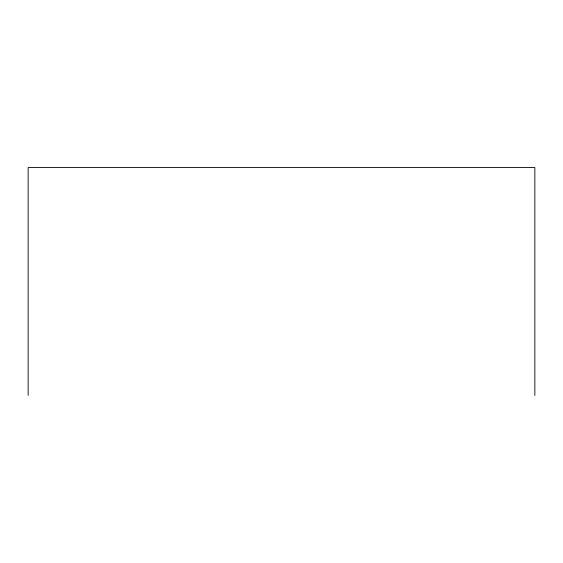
<?xml version="1.0" encoding="UTF-8"?>
<svg xmlns="http://www.w3.org/2000/svg" width="563" height="563" viewBox="0 0 563 563"><rect width="100%" height="100%" fill="white"/><g stroke="black" fill="none" stroke-linecap="round" stroke-linejoin="round"><path stroke-width="0.84" d="M534.85 395.423L534.85 167.577L28.15 167.577L28.15 395.423"/></g></svg>
